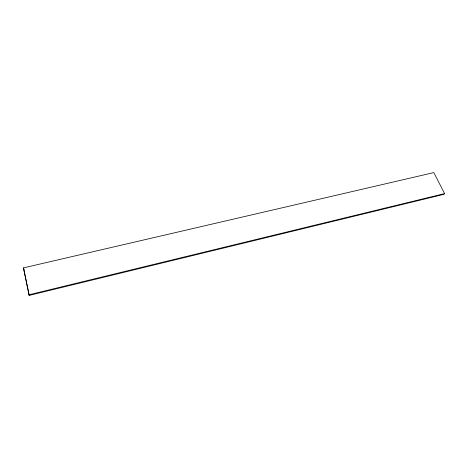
<?xml version="1.0" encoding="UTF-8"?>
<svg xmlns="http://www.w3.org/2000/svg" width="468" height="468" viewBox="0 0 468 468"><rect width="100%" height="100%" fill="white"/><g stroke="black" fill="none" stroke-linecap="round" stroke-linejoin="round"><path stroke-width="0.7" d="M444.6 193.606L444.021 194.314L29.197 295.407L23.4 267.895L433.83 172.593L444.6 193.606L28.934 294.793M23.4 267.895L24.178 269.779M23.973 270.03L29.197 295.407"/></g></svg>
